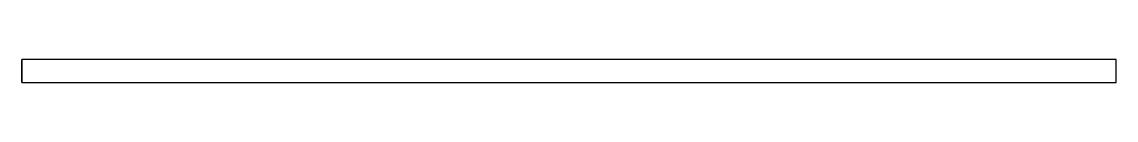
# Model space of a CAD drawing. Extents: x 0 to 451, y 0 to 10.
import ezdxf

# ---------------------------------------------------------------- set-up
doc = ezdxf.new("R2010")
doc.units = 0
doc.layers.get('0').update_dxf_attribs({"linetype": 'CONTINUOUS'})

msp = doc.modelspace()

# ---------------------------------------------------------------- linework, layer by layer
at = {"linetype": 'CONTINUOUS'}
for p, q in [((451.48, 9.5), (0, 9.5)), ((0, 0), (0, 9.5)), ((451.48, 9.5), (0, 9.5)), ((0, 9.5), (0, 0)), ((451.48, 9.5), (0, 9.5)), ((0, 9.5), (0, 0)), ((451.48, 0), (451.48, 9.5)), ((451.48, 0), (451.48, 9.5)), ((451.48, 0), (451.48, 9.5)), ((0, 0), (451.48, 0)), ((0, 0), (451.48, 0)), ((0, 0), (451.48, 0))]:
    msp.add_line(p, q, dxfattribs=at)

doc.saveas('drawing.dxf')
